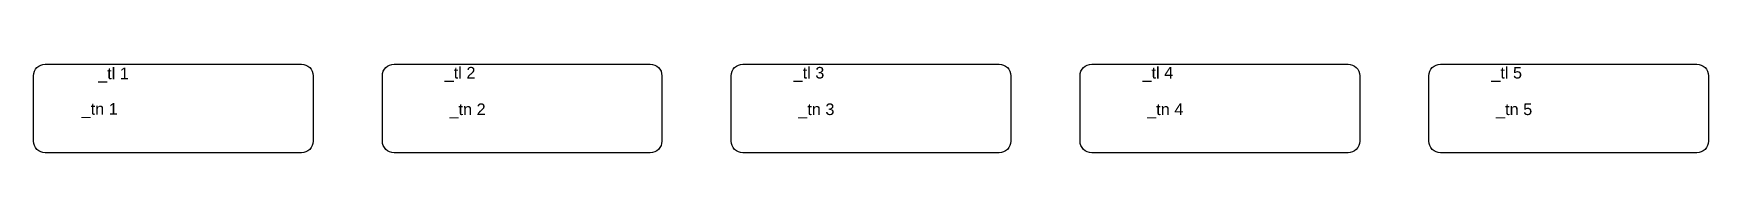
# Model space of a CAD drawing. Header units: millimetres. Extents: x 625 to 15008, y 812 to 1576.
import ezdxf

# ---------------------------------------------------------------- set-up
doc = ezdxf.new("R2010")
doc.units = ezdxf.units.MM
doc.layers.add('Omriss tanker', color=20, linetype='Continuous')
doc.layers.add('TEKST', color=7, linetype='Continuous')
doc.styles.add('Arial', font='ARIAL.TTF', dxfattribs={"height": 50})

msp = doc.modelspace()

# ---------------------------------------------------------------- linework, layer by layer
at = {"layer": 'Omriss tanker'}
for points in [[(725, 1576), (2926, 1576, -0.414214), (3026, 1476), (3026, 912, -0.414214), (2926, 812), (725, 812, -0.414214), (625, 912), (625, 1476, -0.414214)], [(3721, 1576), (5921, 1576, -0.414214), (6021, 1476), (6021, 912, -0.414214), (5921, 812), (3721, 812, -0.414214), (3621, 912), (3621, 1476, -0.414214)], [(6716, 1576), (8917, 1576, -0.414214), (9017, 1476), (9017, 912, -0.414214), (8917, 812), (6716, 812, -0.414214), (6616, 912), (6616, 1476, -0.414214)], [(9712, 1576), (11913, 1576, -0.414214), (12013, 1476), (12013, 912, -0.414214), (11913, 812), (9712, 812, -0.414214), (9612, 912), (9612, 1476, -0.414214)], [(12707, 1576), (14908, 1576, -0.414214), (15008, 1476), (15008, 912, -0.414214), (14908, 812), (12707, 812, -0.414214), (12607, 912), (12607, 1476, -0.414214)]]:
    msp.add_lwpolyline(points, format="xyb", close=True, dxfattribs=at)

# ---------------------------------------------------------------- texts
at = {"layer": 'TEKST', "linetype": 'Continuous', "style": 'Arial'}
for s, p in [('_tl 1', (1180, 1446)), ('_tl 2', (4156, 1452)), ('_tl 3', (7152, 1452)), ('_tl 4', (10148, 1452)), ('_tl 5', (13143, 1452)), ('_tn 1', (1038, 1140)), ('_tn 2', (4197, 1137)), ('_tn 3', (7192, 1137)), ('_tn 4', (10188, 1137)), ('_tn 5', (13184, 1137))]:
    msp.add_text(s, height=100, dxfattribs=at).set_placement(p)

doc.saveas('drawing.dxf')
